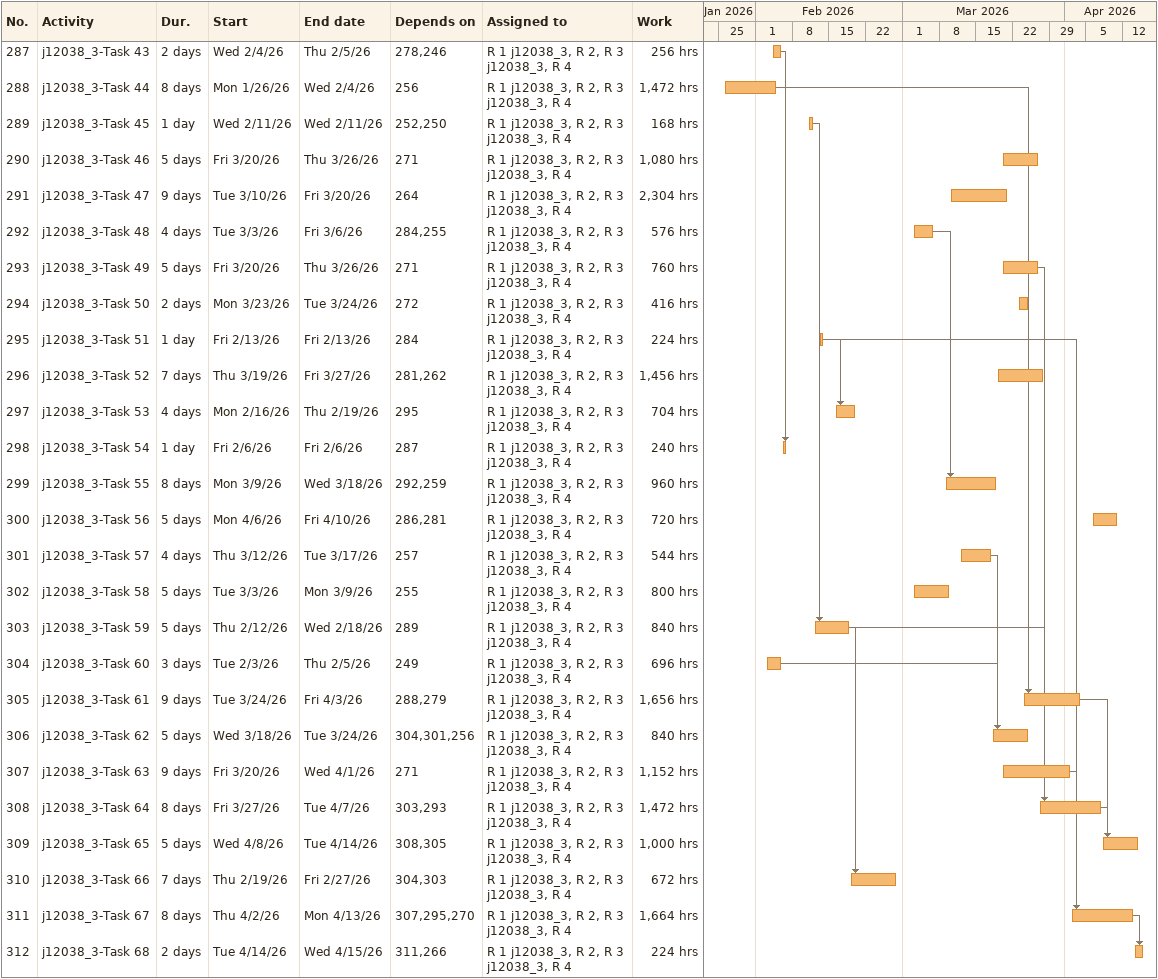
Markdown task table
| ID | Task | Duration | Start | Finish | Predecessors | Resources | Work (h) |
|---|---|---|---|---|---|---|---|
| 287 | j12038_3-Task 43 | 2d | 2026-02-04 | 2026-02-05 | 278, 246 | R 1 j12038_3, R 2, R 3 j12038_3, R 4 | 256 |
| 288 | j12038_3-Task 44 | 8d | 2026-01-26 | 2026-02-04 | 256 | R 1 j12038_3, R 2, R 3 j12038_3, R 4 | 1472 |
| 289 | j12038_3-Task 45 | 1d | 2026-02-11 | 2026-02-11 | 252, 250 | R 1 j12038_3, R 2, R 3 j12038_3, R 4 | 168 |
| 290 | j12038_3-Task 46 | 5d | 2026-03-20 | 2026-03-26 | 271 | R 1 j12038_3, R 2, R 3 j12038_3, R 4 | 1080 |
| 291 | j12038_3-Task 47 | 9d | 2026-03-10 | 2026-03-20 | 264 | R 1 j12038_3, R 2, R 3 j12038_3, R 4 | 2304 |
| 292 | j12038_3-Task 48 | 4d | 2026-03-03 | 2026-03-06 | 284, 255 | R 1 j12038_3, R 2, R 3 j12038_3, R 4 | 576 |
| 293 | j12038_3-Task 49 | 5d | 2026-03-20 | 2026-03-26 | 271 | R 1 j12038_3, R 2, R 3 j12038_3, R 4 | 760 |
| 294 | j12038_3-Task 50 | 2d | 2026-03-23 | 2026-03-24 | 272 | R 1 j12038_3, R 2, R 3 j12038_3, R 4 | 416 |
| 295 | j12038_3-Task 51 | 1d | 2026-02-13 | 2026-02-13 | 284 | R 1 j12038_3, R 2, R 3 j12038_3, R 4 | 224 |
| 296 | j12038_3-Task 52 | 7d | 2026-03-19 | 2026-03-27 | 281, 262 | R 1 j12038_3, R 2, R 3 j12038_3, R 4 | 1456 |
| 297 | j12038_3-Task 53 | 4d | 2026-02-16 | 2026-02-19 | 295 | R 1 j12038_3, R 2, R 3 j12038_3, R 4 | 704 |
| 298 | j12038_3-Task 54 | 1d | 2026-02-06 | 2026-02-06 | 287 | R 1 j12038_3, R 2, R 3 j12038_3, R 4 | 240 |
| 299 | j12038_3-Task 55 | 8d | 2026-03-09 | 2026-03-18 | 292, 259 | R 1 j12038_3, R 2, R 3 j12038_3, R 4 | 960 |
| 300 | j12038_3-Task 56 | 5d | 2026-04-06 | 2026-04-10 | 286, 281 | R 1 j12038_3, R 2, R 3 j12038_3, R 4 | 720 |
| 301 | j12038_3-Task 57 | 4d | 2026-03-12 | 2026-03-17 | 257 | R 1 j12038_3, R 2, R 3 j12038_3, R 4 | 544 |
| 302 | j12038_3-Task 58 | 5d | 2026-03-03 | 2026-03-09 | 255 | R 1 j12038_3, R 2, R 3 j12038_3, R 4 | 800 |
| 303 | j12038_3-Task 59 | 5d | 2026-02-12 | 2026-02-18 | 289 | R 1 j12038_3, R 2, R 3 j12038_3, R 4 | 840 |
| 304 | j12038_3-Task 60 | 3d | 2026-02-03 | 2026-02-05 | 249 | R 1 j12038_3, R 2, R 3 j12038_3, R 4 | 696 |
| 305 | j12038_3-Task 61 | 9d | 2026-03-24 | 2026-04-03 | 288, 279 | R 1 j12038_3, R 2, R 3 j12038_3, R 4 | 1656 |
| 306 | j12038_3-Task 62 | 5d | 2026-03-18 | 2026-03-24 | 304, 301, 256 | R 1 j12038_3, R 2, R 3 j12038_3, R 4 | 840 |
| 307 | j12038_3-Task 63 | 9d | 2026-03-20 | 2026-04-01 | 271 | R 1 j12038_3, R 2, R 3 j12038_3, R 4 | 1152 |
| 308 | j12038_3-Task 64 | 8d | 2026-03-27 | 2026-04-07 | 303, 293 | R 1 j12038_3, R 2, R 3 j12038_3, R 4 | 1472 |
| 309 | j12038_3-Task 65 | 5d | 2026-04-08 | 2026-04-14 | 308, 305 | R 1 j12038_3, R 2, R 3 j12038_3, R 4 | 1000 |
| 310 | j12038_3-Task 66 | 7d | 2026-02-19 | 2026-02-27 | 304, 303 | R 1 j12038_3, R 2, R 3 j12038_3, R 4 | 672 |
| 311 | j12038_3-Task 67 | 8d | 2026-04-02 | 2026-04-13 | 307, 295, 270 | R 1 j12038_3, R 2, R 3 j12038_3, R 4 | 1664 |
| 312 | j12038_3-Task 68 | 2d | 2026-04-14 | 2026-04-15 | 311, 266 | R 1 j12038_3, R 2, R 3 j12038_3, R 4 | 224 |
